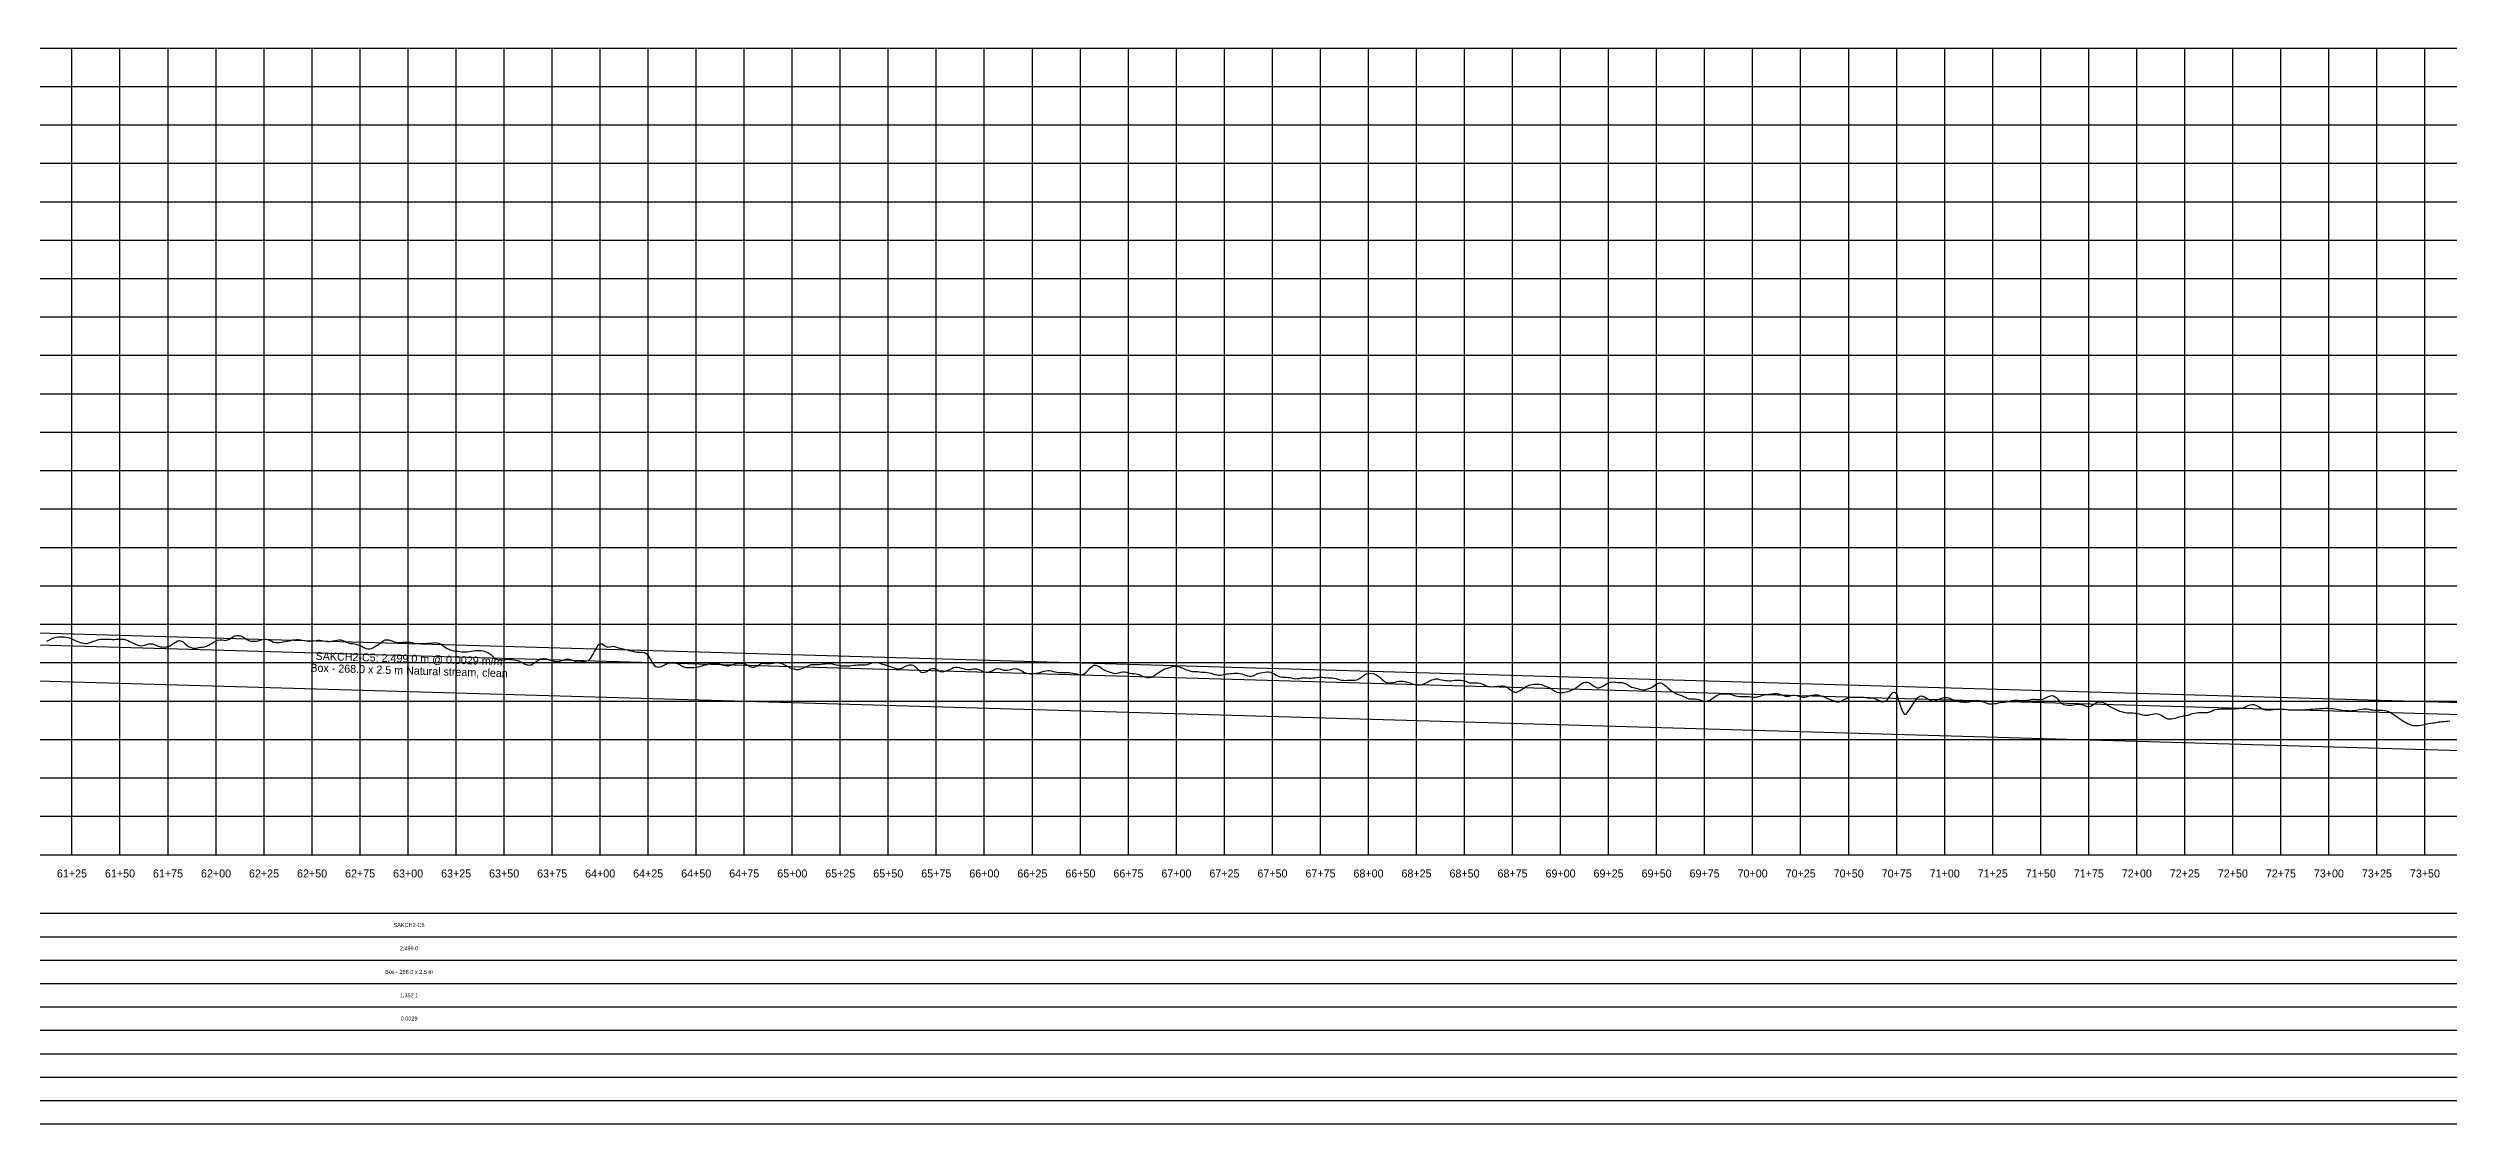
# Model space of a CAD drawing. Extents: x -64 to 9817, y -140 to 424.
# Drawn here: x 6113 to 7363, y -140 to 420 of the extents above; entities that cross this region are included whole.
import ezdxf
from ezdxf.enums import TextEntityAlignment as Align

# ---------------------------------------------------------------- set-up
doc = ezdxf.new("R2010")
doc.units = 0
for name, color, linetype in [('Annotation', 7, 'Continuous'), ('Annotation_Table', 254, 'Continuous'), ('Crown', 7, 'Continuous'), ('Grid', 254, 'Continuous'), ('Grid_Text', 7, 'Continuous'), ('Ground_Elevation', 3, 'Continuous'), ('Hydraulic_Grade', 5, 'Continuous'), ('Invert', 7, 'Continuous')]:
    doc.layers.add(name, color=color, linetype=linetype)

msp = doc.modelspace()

# ---------------------------------------------------------------- linework, layer by layer
at = {"layer": 'Annotation_Table', "color": 254}
for points in [[(-25, -30.5), (9800, -30.5)], [(-25, -42.7), (9800, -42.7)], [(-25, -54.9), (9800, -54.9)], [(-25, -67.1), (9800, -67.1)], [(-25, -79.2), (9800, -79.2)], [(-25, -91.4), (9800, -91.4)], [(-25, -103.6), (9800, -103.6)], [(-25, -115.8), (9800, -115.8)], [(-25, -128), (9800, -128)], [(-25, -140.2), (9800, -140.2)]]:
    msp.add_lwpolyline(points, dxfattribs=at)
at = {"layer": 'Crown', "color": 0}
msp.add_lwpolyline([(5051, 145.9), (7550, 74.1)], dxfattribs=at)
at = {"layer": 'Grid', "color": 254}
for points in [[(-25, 420), (9800, 420)], [(6125, 0), (6125, 420)], [(6150, 0), (6150, 420)], [(6175, 0), (6175, 420)], [(6200, 0), (6200, 420)], [(6225, 0), (6225, 420)], [(6250, 0), (6250, 420)], [(6275, 0), (6275, 420)], [(6300, 0), (6300, 420)], [(6325, 0), (6325, 420)], [(6350, 0), (6350, 420)], [(6375, 0), (6375, 420)], [(6400, 0), (6400, 420)], [(6425, 0), (6425, 420)], [(6450, 0), (6450, 420)], [(6475, 0), (6475, 420)], [(6500, 0), (6500, 420)], [(6525, 0), (6525, 420)], [(6550, 0), (6550, 420)], [(6575, 0), (6575, 420)], [(6600, 0), (6600, 420)], [(6625, 0), (6625, 420)], [(6650, 0), (6650, 420)], [(6675, 0), (6675, 420)], [(6700, 0), (6700, 420)], [(6725, 0), (6725, 420)], [(6750, 0), (6750, 420)], [(6775, 0), (6775, 420)], [(6800, 0), (6800, 420)], [(6825, 0), (6825, 420)], [(6850, 0), (6850, 420)], [(6875, 0), (6875, 420)], [(6900, 0), (6900, 420)], [(6925, 0), (6925, 420)], [(6950, 0), (6950, 420)], [(6975, 0), (6975, 420)], [(7000, 0), (7000, 420)], [(7025, 0), (7025, 420)], [(7050, 0), (7050, 420)], [(7075, 0), (7075, 420)], [(7100, 0), (7100, 420)], [(7125, 0), (7125, 420)], [(7150, 0), (7150, 420)], [(7175, 0), (7175, 420)], [(7200, 0), (7200, 420)], [(7225, 0), (7225, 420)], [(7250, 0), (7250, 420)], [(7275, 0), (7275, 420)], [(7300, 0), (7300, 420)], [(7325, 0), (7325, 420)], [(7350, 0), (7350, 420)], [(-25, 400), (9800, 400)], [(-25, 380), (9800, 380)], [(-25, 360), (9800, 360)], [(-25, 340), (9800, 340)], [(-25, 320), (9800, 320)], [(-25, 300), (9800, 300)], [(-25, 280), (9800, 280)], [(-25, 260), (9800, 260)], [(-25, 240), (9800, 240)], [(-25, 220), (9800, 220)], [(-25, 200), (9800, 200)], [(-25, 180), (9800, 180)], [(-25, 160), (9800, 160)], [(-25, 140), (9800, 140)], [(-25, 120), (9800, 120)], [(-25, 100), (9800, 100)], [(-25, 80), (9800, 80)], [(-25, 60), (9800, 60)], [(-25, 40), (9800, 40)], [(-25, 20), (9800, 20)], [(-25, 0), (9800, 0)]]:
    msp.add_lwpolyline(points, dxfattribs=at)
at = {"layer": 'Ground_Elevation', "color": 3}
msp.add_lwpolyline([(6112, 111.2), (6113, 111.7), (6114, 112.2), (6115, 112.7), (6116, 113), (6117, 113.3), (6118, 113.5), (6119, 113.5), (6120, 113.5), (6121, 113.4), (6122, 113.2), (6123, 113), (6124, 112.8), (6125, 112.4), (6126, 111.9), (6127, 111.4), (6128, 111), (6129, 110.6), (6130, 110.3), (6131, 110.1), (6132, 110), (6133, 110), (6134, 110.3), (6135, 110.7), (6136, 111.1), (6137, 111.4), (6138, 111.7), (6139, 112), (6140, 112.2), (6141, 112.3), (6142, 112.3), (6143, 112.3), (6144, 112.3), (6145, 112.2), (6146, 112.1), (6147, 112.1), (6148, 112.2), (6149, 112.3), (6150, 112.3), (6151, 112.3), (6152, 112.2), (6153, 111.9), (6154, 111.5), (6155, 111), (6156, 110.5), (6157, 110.1), (6158, 109.6), (6159, 109.2), (6160, 108.9), (6161, 108.8), (6162, 108.9), (6163, 109.1), (6164, 109.4), (6165, 109.7), (6166, 109.8), (6167, 109.8), (6168, 109.5), (6169, 109), (6170, 108.6), (6171, 108.3), (6172, 108.2), (6173, 108.1), (6174, 108.2), (6175, 108.3), (6176, 108.8), (6177, 109.4), (6178, 110.1), (6179, 110.7), (6180, 111.3), (6181, 111.5), (6182, 111.2), (6183, 110.6), (6184, 109.7), (6185, 108.9), (6186, 108.2), (6187, 107.8), (6188, 107.5), (6189, 107.5), (6190, 107.6), (6191, 107.8), (6192, 108), (6193, 108.1), (6194, 108.3), (6195, 108.6), (6196, 109.1), (6197, 109.6), (6198, 110.2), (6199, 110.8), (6200, 111.4), (6201, 111.7), (6202, 111.9), (6203, 111.8), (6204, 111.7), (6205, 111.6), (6206, 111.8), (6207, 112.3), (6208, 112.9), (6209, 113.5), (6210, 113.9), (6211, 114.1), (6212, 114.2), (6213, 113.9), (6214, 113.4), (6215, 112.7), (6216, 112), (6217, 111.5), (6218, 111.2), (6219, 111.1), (6220, 111.1), (6221, 111.2), (6222, 111.4), (6223, 111.7), (6224, 112), (6225, 112.2), (6226, 112.2), (6227, 112), (6228, 111.6), (6229, 111.1), (6230, 110.7), (6231, 110.5), (6232, 110.5), (6233, 110.5), (6234, 110.6), (6235, 110.8), (6236, 111), (6237, 111.2), (6238, 111.4), (6239, 111.6), (6240, 111.8), (6241, 111.9), (6242, 112), (6243, 112), (6244, 111.9), (6245, 111.7), (6246, 111.5), (6247, 111.3), (6248, 111.2), (6249, 111.2), (6250, 111.3), (6251, 111.4), (6252, 111.6), (6253, 111.7), (6254, 111.7), (6255, 111.6), (6256, 111.3), (6257, 111.1), (6258, 111), (6259, 111), (6260, 111.1), (6261, 111.3), (6262, 111.5), (6263, 111.7), (6264, 111.8), (6265, 111.8), (6266, 111.5), (6267, 111.1), (6268, 110.6), (6269, 110.3), (6270, 110), (6271, 109.9), (6272, 109.8), (6273, 109.6), (6274, 109.3), (6275, 108.9), (6276, 108.4), (6277, 107.8), (6278, 107.4), (6279, 107.1), (6280, 107.1), (6281, 107.3), (6282, 107.8), (6283, 108.5), (6284, 109.1), (6285, 109.8), (6286, 110.5), (6287, 111.3), (6288, 111.8), (6289, 111.9), (6290, 111.8), (6291, 111.5), (6292, 111.2), (6293, 110.8), (6294, 110.6), (6295, 110.5), (6296, 110.5), (6297, 110.6), (6298, 110.7), (6299, 110.7), (6300, 110.7), (6301, 110.6), (6302, 110.4), (6303, 110.2), (6304, 110), (6305, 109.9), (6306, 109.9), (6307, 109.9), (6308, 110), (6309, 110), (6310, 110.1), (6311, 110.2), (6312, 110.2), (6313, 110.3), (6314, 110.4), (6315, 110.3), (6316, 110.1), (6317, 109.6), (6318, 109), (6319, 108.2), (6320, 107.6), (6321, 107), (6322, 106.6), (6323, 106.3), (6324, 106.1), (6325, 105.9), (6326, 105.9), (6327, 105.8), (6328, 105.7), (6329, 105.7), (6330, 105.7), (6331, 105.7), (6332, 105.8), (6333, 105.9), (6334, 106.1), (6335, 106.3), (6336, 106.4), (6337, 106.4), (6338, 106.4), (6339, 106.2), (6340, 105.8), (6341, 105.4), (6342, 104.9), (6343, 104.2), (6344, 103.3), (6345, 102.4), (6346, 101.8), (6347, 101.5), (6348, 101.4), (6349, 101.5), (6350, 101.6), (6351, 101.7), (6352, 101.8), (6353, 101.7), (6354, 101.6), (6355, 101.4), (6356, 101.2), (6357, 101.1), (6358, 100.8), (6359, 100.3), (6360, 99.7), (6361, 99.2), (6362, 98.8), (6363, 98.7), (6364, 98.8), (6365, 99.3), (6366, 100), (6367, 100.8), (6368, 101.5), (6369, 101.9), (6370, 102.2), (6371, 102.1), (6372, 101.9), (6373, 101.6), (6374, 101.3), (6375, 101.1), (6376, 100.8), (6377, 100.6), (6378, 100.6), (6379, 100.7), (6380, 101.1), (6381, 101.4), (6382, 101.8), (6383, 101.9), (6384, 101.8), (6385, 101.5), (6386, 101.1), (6387, 100.7), (6388, 100.4), (6389, 100.4), (6390, 100.5), (6391, 100.7), (6392, 100.8), (6393, 100.9), (6394, 101.1), (6395, 102.1), (6396, 103.8), (6397, 105.8), (6398, 107.6), (6399, 109.2), (6400, 109.8), (6401, 109.7), (6402, 109), (6403, 108.5), (6404, 108.1), (6405, 108.2), (6406, 108.4), (6407, 108.5), (6408, 108.3), (6409, 107.9), (6410, 107.6), (6411, 107.3), (6412, 107.1), (6413, 106.9), (6414, 106.6), (6415, 106.3), (6416, 106.1), (6417, 105.9), (6418, 105.6), (6419, 105.5), (6420, 105.5), (6421, 105.5), (6422, 105.5), (6423, 105.3), (6424, 104.7), (6425, 103.5), (6426, 101.9), (6427, 100.1), (6428, 98.8), (6429, 98), (6430, 97.7), (6431, 97.8), (6432, 98), (6433, 98.5), (6434, 99), (6435, 99.5), (6436, 99.9), (6437, 100), (6438, 100.1), (6439, 100), (6440, 99.7), (6441, 99.2), (6442, 98.6), (6443, 98), (6444, 97.7), (6445, 97.5), (6446, 97.4), (6447, 97.4), (6448, 97.5), (6449, 97.5), (6450, 97.6), (6451, 97.8), (6452, 98), (6453, 98.3), (6454, 98.6), (6455, 98.9), (6456, 99.2), (6457, 99.5), (6458, 99.7), (6459, 99.8), (6460, 99.8), (6461, 99.7), (6462, 99.4), (6463, 99.1), (6464, 98.7), (6465, 98.5), (6466, 98.3), (6467, 98.4), (6468, 98.6), (6469, 99), (6470, 99.3), (6471, 99.6), (6472, 99.8), (6473, 99.8), (6474, 99.8), (6475, 99.5), (6476, 99.1), (6477, 98.6), (6478, 98), (6479, 97.6), (6480, 97.6), (6481, 98), (6482, 98.5), (6483, 99), (6484, 99.5), (6485, 99.7), (6486, 99.6), (6487, 99.5), (6488, 99.5), (6489, 99.6), (6490, 99.7), (6491, 99.9), (6492, 100), (6493, 99.9), (6494, 99.8), (6495, 99.4), (6496, 98.9), (6497, 98.3), (6498, 97.8), (6499, 97.3), (6500, 97), (6501, 96.7), (6502, 96.5), (6503, 96.5), (6504, 96.6), (6505, 96.9), (6506, 97.3), (6507, 97.8), (6508, 98.2), (6509, 98.7), (6510, 99), (6511, 99), (6512, 99), (6513, 99), (6514, 99.1), (6515, 99.2), (6516, 99.3), (6517, 99.4), (6518, 99.5), (6519, 99.6), (6520, 99.6), (6521, 99.4), (6522, 99.1), (6523, 98.8), (6524, 98.6), (6525, 98.4), (6526, 98.4), (6527, 98.3), (6528, 98.3), (6529, 98.3), (6530, 98.4), (6531, 98.5), (6532, 98.6), (6533, 98.7), (6534, 98.8), (6535, 98.8), (6536, 98.8), (6537, 98.8), (6538, 98.9), (6539, 99), (6540, 99.3), (6541, 99.7), (6542, 100), (6543, 100.2), (6544, 100.1), (6545, 99.9), (6546, 99.5), (6547, 99.2), (6548, 99), (6549, 98.7), (6550, 98.4), (6551, 98), (6552, 97.7), (6553, 97.3), (6554, 96.9), (6555, 96.8), (6556, 96.8), (6557, 97.1), (6558, 97.6), (6559, 98.1), (6560, 98.5), (6561, 98.8), (6562, 98.8), (6563, 98.6), (6564, 98), (6565, 97), (6566, 95.9), (6567, 95.1), (6568, 94.8), (6569, 95), (6570, 95.4), (6571, 96), (6572, 96.7), (6573, 97), (6574, 97), (6575, 96.5), (6576, 96), (6577, 95.4), (6578, 95.2), (6579, 95.3), (6580, 95.7), (6581, 96.1), (6582, 96.5), (6583, 97), (6584, 97.4), (6585, 97.6), (6586, 97.6), (6587, 97.4), (6588, 97.1), (6589, 96.9), (6590, 96.6), (6591, 96.4), (6592, 96.4), (6593, 96.5), (6594, 96.7), (6595, 96.8), (6596, 96.8), (6597, 96.5), (6598, 96), (6599, 95.5), (6600, 95.2), (6601, 95), (6602, 95.1), (6603, 95.3), (6604, 95.8), (6605, 96.3), (6606, 96.7), (6607, 96.9), (6608, 96.7), (6609, 96.4), (6610, 96.1), (6611, 96), (6612, 96), (6613, 96.2), (6614, 96.4), (6615, 96.7), (6616, 96.9), (6617, 96.8), (6618, 96.5), (6619, 96), (6620, 95.4), (6621, 94.8), (6622, 94.5), (6623, 94.3), (6624, 94.2), (6625, 94.2), (6626, 94.3), (6627, 94.5), (6628, 94.6), (6629, 94.9), (6630, 95.2), (6631, 95.6), (6632, 95.8), (6633, 95.9), (6634, 95.9), (6635, 95.7), (6636, 95.4), (6637, 95.2), (6638, 95), (6639, 94.8), (6640, 94.8), (6641, 94.8), (6642, 94.8), (6643, 94.8), (6644, 94.8), (6645, 94.7), (6646, 94.5), (6647, 94.3), (6648, 94.1), (6649, 93.8), (6650, 93.7), (6651, 93.8), (6652, 94.2), (6653, 95), (6654, 96), (6655, 97.2), (6656, 98), (6657, 98.6), (6658, 98.7), (6659, 98.4), (6660, 97.9), (6661, 97.2), (6662, 96.5), (6663, 95.9), (6664, 95.5), (6665, 95.2), (6666, 94.8), (6667, 94.5), (6668, 94.3), (6669, 94.5), (6670, 94.7), (6671, 95), (6672, 95.2), (6673, 95.2), (6674, 95), (6675, 94.7), (6676, 94.5), (6677, 94.3), (6678, 94.3), (6679, 94.2), (6680, 94), (6681, 93.6), (6682, 93.2), (6683, 92.8), (6684, 92.4), (6685, 92.2), (6686, 92.3), (6687, 92.5), (6688, 93), (6689, 93.7), (6690, 94.4), (6691, 95.1), (6692, 95.8), (6693, 96.3), (6694, 96.7), (6695, 97), (6696, 97.3), (6697, 97.7), (6698, 97.9), (6699, 98.1), (6700, 98.1), (6701, 98), (6702, 97.7), (6703, 97.3), (6704, 96.8), (6705, 96.3), (6706, 96), (6707, 95.7), (6708, 95.4), (6709, 95.3), (6710, 95.3), (6711, 95.3), (6712, 95.2), (6713, 95), (6714, 95), (6715, 95), (6716, 94.9), (6717, 94.7), (6718, 94.5), (6719, 94.2), (6720, 93.9), (6721, 93.6), (6722, 93.5), (6723, 93.5), (6724, 93.7), (6725, 93.9), (6726, 94.2), (6727, 94.2), (6728, 94.3), (6729, 94.4), (6730, 94.5), (6731, 94.5), (6732, 94.5), (6733, 94.3), (6734, 94.1), (6735, 93.8), (6736, 93.4), (6737, 93.1), (6738, 92.9), (6739, 92.9), (6740, 93.2), (6741, 93.7), (6742, 94.2), (6743, 94.5), (6744, 94.7), (6745, 94.9), (6746, 95.1), (6747, 95.2), (6748, 95.2), (6749, 95), (6750, 94.5), (6751, 94.1), (6752, 93.5), (6753, 93), (6754, 92.6), (6755, 92.4), (6756, 92.4), (6757, 92.4), (6758, 92.3), (6759, 92.2), (6760, 92), (6761, 91.8), (6762, 91.6), (6763, 91.7), (6764, 91.8), (6765, 92), (6766, 92), (6767, 92), (6768, 92), (6769, 91.9), (6770, 91.9), (6771, 92), (6772, 92.1), (6773, 92.3), (6774, 92.4), (6775, 92.4), (6776, 92.4), (6777, 92.3), (6778, 92.2), (6779, 92.1), (6780, 92.1), (6781, 92), (6782, 91.9), (6783, 91.7), (6784, 91.4), (6785, 91.1), (6786, 90.9), (6787, 90.8), (6788, 90.7), (6789, 90.8), (6790, 90.8), (6791, 90.8), (6792, 90.8), (6793, 90.9), (6794, 91.1), (6795, 91.5), (6796, 92.2), (6797, 93), (6798, 93.7), (6799, 94.1), (6800, 94.4), (6801, 94.5), (6802, 94.4), (6803, 94.1), (6804, 93.6), (6805, 93), (6806, 92.2), (6807, 91.4), (6808, 90.5), (6809, 89.8), (6810, 89.5), (6811, 89.4), (6812, 89.5), (6813, 89.6), (6814, 89.8), (6815, 90.1), (6816, 90.3), (6817, 90.4), (6818, 90.3), (6819, 90.2), (6820, 89.9), (6821, 89.6), (6822, 89.3), (6823, 89), (6824, 88.6), (6825, 88.4), (6826, 88.3), (6827, 88.4), (6828, 88.6), (6829, 88.9), (6830, 89.4), (6831, 90), (6832, 90.5), (6833, 91), (6834, 91.3), (6835, 91.5), (6836, 91.5), (6837, 91.3), (6838, 91.1), (6839, 90.8), (6840, 90.7), (6841, 90.7), (6842, 90.6), (6843, 90.6), (6844, 90.7), (6845, 90.8), (6846, 90.8), (6847, 90.8), (6848, 90.8), (6849, 90.7), (6850, 90.5), (6851, 90.1), (6852, 89.7), (6853, 89.5), (6854, 89.4), (6855, 89.4), (6856, 89.4), (6857, 89.4), (6858, 89.3), (6859, 89), (6860, 88.6), (6861, 88.1), (6862, 87.7), (6863, 87.5), (6864, 87.4), (6865, 87.5), (6866, 87.6), (6867, 87.7), (6868, 87.8), (6869, 88), (6870, 88), (6871, 87.7), (6872, 87.3), (6873, 86.6), (6874, 85.9), (6875, 85.2), (6876, 84.7), (6877, 84.6), (6878, 84.9), (6879, 85.5), (6880, 86.1), (6881, 86.8), (6882, 87.5), (6883, 88), (6884, 88.4), (6885, 88.6), (6886, 88.7), (6887, 88.8), (6888, 88.8), (6889, 88.8), (6890, 88.6), (6891, 88.3), (6892, 87.8), (6893, 87.4), (6894, 87), (6895, 86.5), (6896, 85.8), (6897, 85.2), (6898, 84.7), (6899, 84.5), (6900, 84.5), (6901, 84.5), (6902, 84.6), (6903, 84.8), (6904, 85), (6905, 85.4), (6906, 85.8), (6907, 86.2), (6908, 86.8), (6909, 87.6), (6910, 88.5), (6911, 89.2), (6912, 89.7), (6913, 89.9), (6914, 89.8), (6915, 89.4), (6916, 88.7), (6917, 88), (6918, 87.4), (6919, 86.9), (6920, 86.9), (6921, 87.3), (6922, 87.8), (6923, 88.4), (6924, 88.9), (6925, 89.5), (6926, 89.8), (6927, 90), (6928, 89.9), (6929, 89.8), (6930, 89.7), (6931, 89.7), (6932, 89.6), (6933, 89.3), (6934, 88.9), (6935, 88.4), (6936, 87.8), (6937, 87.3), (6938, 87), (6939, 86.7), (6940, 86.5), (6941, 86.2), (6942, 86), (6943, 85.9), (6944, 85.8), (6945, 86.1), (6946, 86.5), (6947, 86.9), (6948, 87.4), (6949, 88.2), (6950, 88.9), (6951, 89.3), (6952, 89.4), (6953, 89.1), (6954, 88.5), (6955, 87.7), (6956, 86.7), (6957, 85.8), (6958, 85.1), (6959, 84.6), (6960, 84), (6961, 83.5), (6962, 83.2), (6963, 82.8), (6964, 82.4), (6965, 82), (6966, 81.5), (6967, 81.2), (6968, 81.2), (6969, 81.2), (6970, 81.1), (6971, 81), (6972, 80.8), (6973, 80.5), (6974, 80.1), (6975, 80), (6976, 80), (6977, 80.2), (6978, 80.6), (6979, 81.3), (6980, 82), (6981, 82.7), (6982, 83.2), (6983, 83.5), (6984, 83.7), (6985, 83.8), (6986, 83.8), (6987, 83.8), (6988, 83.6), (6989, 83.4), (6990, 83.1), (6991, 82.7), (6992, 82.5), (6993, 82.4), (6994, 82.4), (6995, 82.4), (6996, 82.4), (6997, 82.4), (6998, 82.3), (6999, 82.2), (7000, 82.1), (7001, 82), (7002, 82.1), (7003, 82.3), (7004, 82.6), (7005, 82.9), (7006, 83.2), (7007, 83.4), (7008, 83.5), (7009, 83.6), (7010, 83.8), (7011, 83.9), (7012, 84), (7013, 83.9), (7014, 83.6), (7015, 83.2), (7016, 82.9), (7017, 82.6), (7018, 82.5), (7019, 82.6), (7020, 82.8), (7021, 83), (7022, 83), (7023, 82.8), (7024, 82.6), (7025, 82.3), (7026, 82.1), (7027, 82.1), (7028, 82.2), (7029, 82.5), (7030, 82.8), (7031, 83.1), (7032, 83.3), (7033, 83.3), (7034, 83.2), (7035, 82.9), (7036, 82.6), (7037, 82.2), (7038, 81.8), (7039, 81.3), (7040, 81), (7041, 80.6), (7042, 80.2), (7043, 79.8), (7044, 79.6), (7045, 79.6), (7046, 80), (7047, 80.5), (7048, 81), (7049, 81.4), (7050, 81.8), (7051, 82), (7052, 82), (7053, 82), (7054, 82), (7055, 82.1), (7056, 82.2), (7057, 82.1), (7058, 82), (7059, 81.8), (7060, 81.7), (7061, 81.7), (7062, 81.6), (7063, 81.5), (7064, 81.1), (7065, 80.7), (7066, 80.2), (7067, 79.8), (7068, 79.6), (7069, 79.9), (7070, 80.7), (7071, 82), (7072, 83.3), (7073, 84.4), (7074, 84.6), (7075, 83.4), (7076, 80.6), (7077, 77.3), (7078, 74.5), (7079, 73), (7080, 73.1), (7081, 74.5), (7082, 76.2), (7083, 77.7), (7084, 79.1), (7085, 80.6), (7086, 81.8), (7087, 82.5), (7088, 82.7), (7089, 82.4), (7090, 81.9), (7091, 81.3), (7092, 80.6), (7093, 80.2), (7094, 80), (7095, 80.2), (7096, 80.6), (7097, 81), (7098, 81.4), (7099, 81.7), (7100, 81.9), (7101, 81.9), (7102, 81.7), (7103, 81.3), (7104, 80.8), (7105, 80.4), (7106, 80), (7107, 79.7), (7108, 79.6), (7109, 79.5), (7110, 79.4), (7111, 79.4), (7112, 79.5), (7113, 79.6), (7114, 79.9), (7115, 80.1), (7116, 80.3), (7117, 80.4), (7118, 80.3), (7119, 80), (7120, 79.6), (7121, 79.2), (7122, 78.9), (7123, 78.6), (7124, 78.5), (7125, 78.6), (7126, 78.7), (7127, 78.8), (7128, 79.1), (7129, 79.3), (7130, 79.4), (7131, 79.4), (7132, 79.5), (7133, 79.7), (7134, 80), (7135, 80.2), (7136, 80.4), (7137, 80.5), (7138, 80.5), (7139, 80.3), (7140, 80.2), (7141, 80.2), (7142, 80.2), (7143, 80.4), (7144, 80.5), (7145, 80.8), (7146, 80.9), (7147, 80.9), (7148, 80.8), (7149, 80.8), (7150, 80.8), (7151, 80.9), (7152, 81.3), (7153, 81.8), (7154, 82.3), (7155, 82.7), (7156, 82.8), (7157, 82.5), (7158, 81.8), (7159, 80.8), (7160, 79.6), (7161, 78.7), (7162, 78.2), (7163, 78), (7164, 77.9), (7165, 77.8), (7166, 77.9), (7167, 78), (7168, 78.2), (7169, 78.3), (7170, 78.3), (7171, 78.2), (7172, 78), (7173, 77.6), (7174, 77.2), (7175, 77.1), (7176, 77.3), (7177, 77.9), (7178, 78.6), (7179, 79.2), (7180, 79.5), (7181, 79.6), (7182, 79.4), (7183, 79), (7184, 78.5), (7185, 77.8), (7186, 77.2), (7187, 76.7), (7188, 76.2), (7189, 75.7), (7190, 75.2), (7191, 74.8), (7192, 74.5), (7193, 74.2), (7194, 74), (7195, 73.8), (7196, 73.8), (7197, 73.8), (7198, 73.8), (7199, 73.7), (7200, 73.6), (7201, 73.4), (7202, 73.1), (7203, 72.9), (7204, 72.7), (7205, 72.6), (7206, 72.7), (7207, 73), (7208, 73.2), (7209, 73.4), (7210, 73.5), (7211, 73.3), (7212, 73), (7213, 72.4), (7214, 71.8), (7215, 71.2), (7216, 70.8), (7217, 70.7), (7218, 70.7), (7219, 70.9), (7220, 71.1), (7221, 71.4), (7222, 71.7), (7223, 72), (7224, 72.2), (7225, 72.5), (7226, 72.7), (7227, 72.7), (7228, 73.2), (7229, 73.5), (7230, 73.7), (7231, 73.9), (7232, 74.1), (7233, 74.1), (7234, 74.1), (7235, 74.1), (7236, 74), (7237, 74.1), (7238, 74.3), (7239, 74.8), (7240, 75.4), (7241, 75.6), (7242, 75.7), (7243, 75.8), (7244, 76), (7245, 76), (7246, 76), (7247, 75.9), (7248, 75.9), (7249, 75.9), (7250, 76), (7251, 76), (7252, 76.1), (7253, 76.2), (7254, 76.3), (7255, 76.5), (7256, 76.7), (7257, 77.1), (7258, 77.6), (7259, 78), (7260, 78.2), (7261, 78.2), (7262, 77.9), (7263, 77.4), (7264, 76.8), (7265, 76.2), (7266, 75.8), (7267, 75.5), (7268, 75.4), (7269, 75.4), (7270, 75.5), (7271, 75.6), (7272, 75.7), (7273, 75.8), (7274, 75.8), (7275, 75.8), (7276, 75.7), (7277, 75.7), (7278, 75.6), (7279, 75.5), (7280, 75.4), (7281, 75.4), (7282, 75.4), (7283, 75.4), (7284, 75.5), (7285, 75.5), (7286, 75.5), (7287, 75.5), (7288, 75.6), (7289, 75.6), (7290, 75.7), (7291, 75.7), (7292, 75.8), (7293, 75.9), (7294, 76), (7295, 76.1), (7296, 76.2), (7297, 76.2), (7298, 76.3), (7299, 76.3), (7300, 76.3), (7301, 76.2), (7302, 76.1), (7303, 76), (7304, 75.8), (7305, 75.6), (7306, 75.5), (7307, 75.3), (7308, 75.1), (7309, 75), (7310, 75), (7311, 74.9), (7312, 75), (7313, 75.1), (7314, 75.2), (7315, 75.4), (7316, 75.6), (7317, 75.8), (7318, 76), (7319, 76), (7320, 75.9), (7321, 75.7), (7322, 75.5), (7323, 75.4), (7324, 75.2), (7325, 75.2), (7326, 75.2), (7327, 75.2), (7328, 75.2), (7329, 75.1), (7330, 74.9), (7331, 74.6), (7332, 74.1), (7333, 73.5), (7334, 72.8), (7335, 72.2), (7336, 71.5), (7337, 70.8), (7338, 70.1), (7339, 69.4), (7340, 68.8), (7341, 68.3), (7342, 67.9), (7343, 67.5), (7344, 67.3), (7345, 67.2), (7346, 67.2), (7347, 67.3), (7348, 67.4), (7349, 67.6), (7350, 67.8), (7351, 68.1), (7352, 68.3), (7353, 68.4), (7354, 68.6), (7355, 68.7), (7356, 68.9), (7357, 69.1), (7358, 69.2), (7359, 69.3), (7360, 69.4), (7361, 69.5), (7362, 69.6), (7363, 69.7)], dxfattribs=at)
at = {"layer": 'Hydraulic_Grade', "color": 5}
msp.add_lwpolyline([(5051, 139.6), (7550, 67.7)], dxfattribs=at)
at = {"layer": 'Invert', "color": 0}
msp.add_lwpolyline([(5051, 120.9), (7550, 49.1)], dxfattribs=at)

# ---------------------------------------------------------------- texts
at = {"layer": 'Annotation', "color": 0}
for s, p in [('SAKCH2-C5: 2,499.0 m @ 0.0029 m/m', (6300.5, 102.1)), ('Box - 268.0 x 2.5 m Natural stream, clean', (6300.5, 95.9))]:
    msp.add_text(s, height=4.167, rotation=358.3545, dxfattribs=at).set_placement(p, align=Align.MIDDLE_CENTER)
at = {"layer": 'Annotation_Table', "color": 0}
for s, height, p in [('SAKCH2-C5', 2.08, (6300.5, -36.6)), ('2,499.0', 2.08, (6300.5, -48.8)), ('Box - 268.0 x 2.5 m', 2.083, (6300.5, -61)), ('1,352.1', 2.08, (6300.5, -73.2)), ('0.0029', 2.08, (6300.5, -85.3))]:
    msp.add_text(s, height=height, dxfattribs=at).set_placement(p, align=Align.MIDDLE_CENTER)
at = {"layer": 'Grid_Text', "color": 0}
for s, p in [('61+25', (6125, -7.7)), ('61+50', (6150, -7.7)), ('61+75', (6175, -7.7)), ('62+00', (6200, -7.7)), ('62+25', (6225, -7.7)), ('62+50', (6250, -7.7)), ('62+75', (6275, -7.7)), ('63+00', (6300, -7.7)), ('63+25', (6325, -7.7)), ('63+50', (6350, -7.7)), ('63+75', (6375, -7.7)), ('64+00', (6400, -7.7)), ('64+25', (6425, -7.7)), ('64+50', (6450, -7.7)), ('64+75', (6475, -7.7)), ('65+00', (6500, -7.7)), ('65+25', (6525, -7.7)), ('65+50', (6550, -7.7)), ('65+75', (6575, -7.7)), ('66+00', (6600, -7.7)), ('66+25', (6625, -7.7)), ('66+50', (6650, -7.7)), ('66+75', (6675, -7.7)), ('67+00', (6700, -7.7)), ('67+25', (6725, -7.7)), ('67+50', (6750, -7.7)), ('67+75', (6775, -7.7)), ('68+00', (6800, -7.7)), ('68+25', (6825, -7.7)), ('68+50', (6850, -7.7)), ('68+75', (6875, -7.7)), ('69+00', (6900, -7.7)), ('69+25', (6925, -7.7)), ('69+50', (6950, -7.7)), ('69+75', (6975, -7.7)), ('70+00', (7000, -7.7)), ('70+25', (7025, -7.7)), ('70+50', (7050, -7.7)), ('70+75', (7075, -7.7)), ('71+00', (7100, -7.7)), ('71+25', (7125, -7.7)), ('71+50', (7150, -7.7)), ('71+75', (7175, -7.7)), ('72+00', (7200, -7.7)), ('72+25', (7225, -7.7)), ('72+50', (7250, -7.7)), ('72+75', (7275, -7.7)), ('73+00', (7300, -7.7)), ('73+25', (7325, -7.7)), ('73+50', (7350, -7.7))]:
    msp.add_text(s, height=4.17, dxfattribs=at).set_placement(p, align=Align.TOP_CENTER)

doc.saveas('drawing.dxf')
